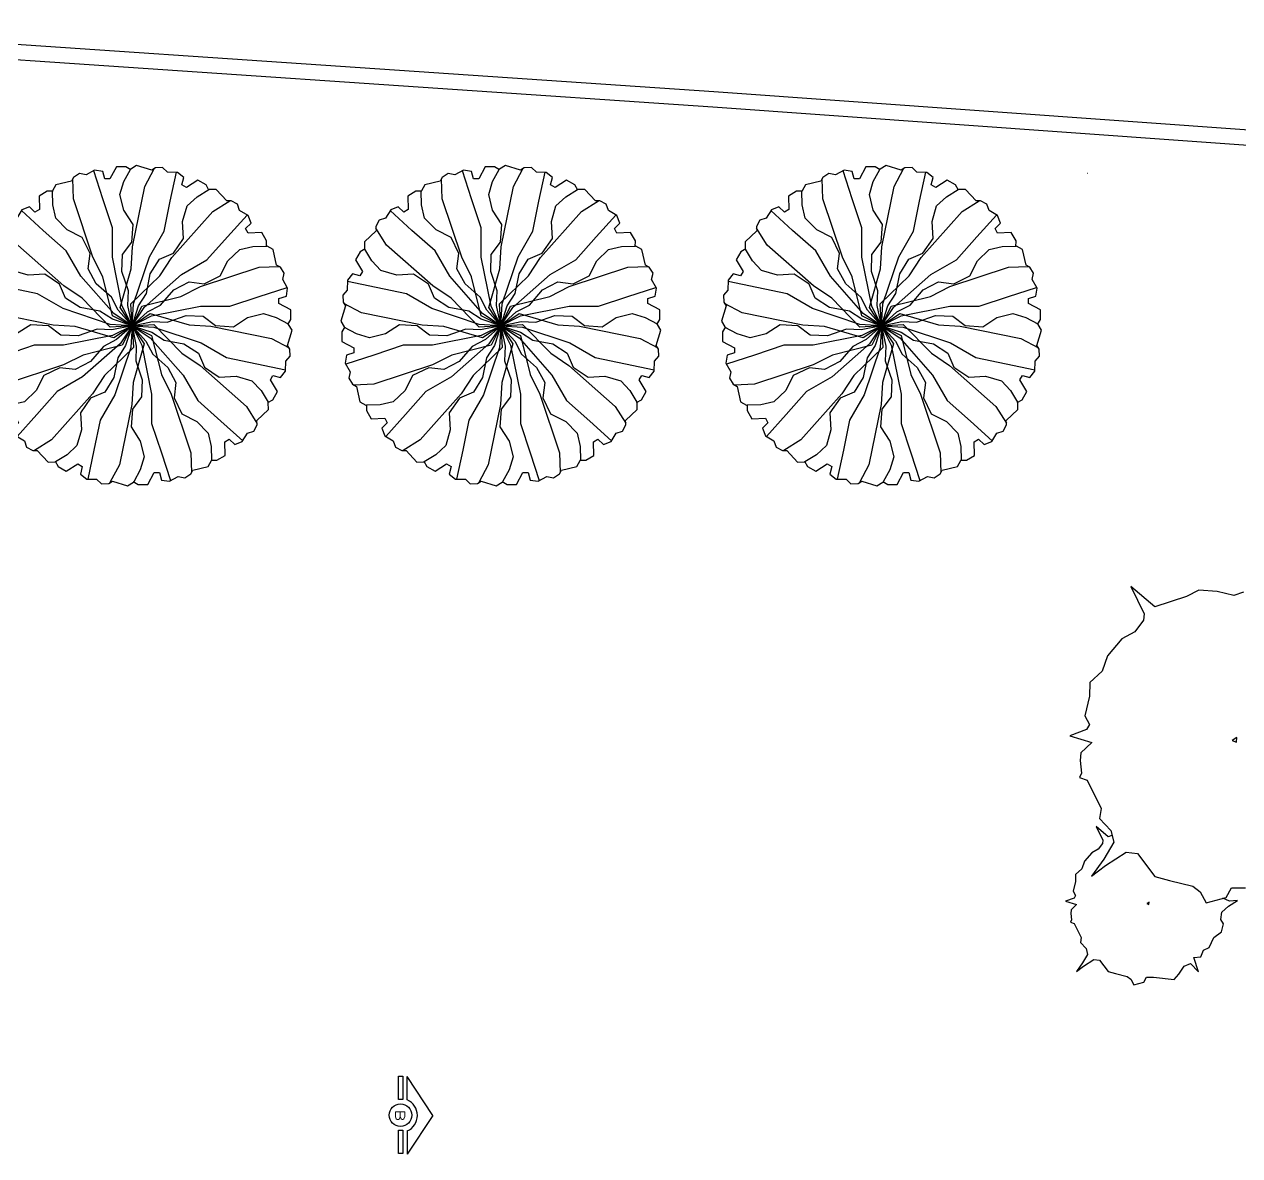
# Model space of a CAD drawing. Header units: millimetres. Extents: x 935 to 1399, y 512 to 900.
# Drawn here: x 1151.28 to 1163.12, y 866.23 to 877.26 of the extents above; entities that cross this region are included whole.
import ezdxf

# ---------------------------------------------------------------- set-up
doc = ezdxf.new("R2010")
doc.units = ezdxf.units.MM
for name, color, linetype in [('PENA-01', 1, 'Continuous'), ('PENA-03', 3, 'Continuous'), ('PENA-04', 4, 'Continuous'), ('terrenos', 3, 'Continuous'), ('VEGETAÇÃO', 3, 'Continuous')]:
    doc.layers.add(name, color=color, linetype=linetype)
doc.styles.add('ROMANS', font='ROMANS.SHX', dxfattribs={"height": 100})

# ---------------------------------------------------------------- blocks, each defined once
blk = doc.blocks.new('BRANCHP', base_point=(0.5, 0.5))
for p, q in [((0.9506, 0.7433), (0.9315, 0.7539)), ((0.962, 0.694), (0.9506, 0.7433)), ((0.7188, 0.625), (0.9062, 0.6875)), ((0.9062, 0.6875), (0.97, 0.6898)), ((0.9742, 0.6875), (0.962, 0.694)), ((0.9865, 0.6682), (0.9742, 0.6875)), ((0.9821, 0.6473), (0.9865, 0.6682)), ((0.6562, 0.5938), (0.7188, 0.625)), ((0.9062, 0.5938), (0.9956, 0.6226)), ((0.9973, 0.6196), (0.9821, 0.6473)), ((0.5312, 0.5625), (0.6562, 0.5938)), ((0.8125, 0.5625), (0.9062, 0.5938)), ((0.9697, 0.5873), (0.9936, 0.594)), ((0.9697, 0.5708), (0.9697, 0.5873)), ((0.9936, 0.594), (0.9973, 0.6196)), ((0.5, 0.5), (0.5312, 0.5625)), ((0.5625, 0.5312), (0.7188, 0.5625)), ((0.7188, 0.5625), (0.8125, 0.5625)), ((1.008, 0.5503), (0.9697, 0.5708)), ((1.0081, 0.52), (1.008, 0.5503)), ((0.5, 0.5), (0.5625, 0.5312)), ((0.5, 0.5), (0.565, 0.5136)), ((0.565, 0.5136), (0.612, 0.5116)), ((0.612, 0.5116), (0.6728, 0.5325)), ((0.6728, 0.5325), (0.7278, 0.5305)), ((0.7278, 0.5305), (0.767, 0.501)), ((0.8239, 0.4968), (0.869, 0.5263)), ((0.869, 0.5263), (0.92, 0.5389)), ((0.92, 0.5389), (0.9612, 0.5263)), ((0.9612, 0.5263), (0.9994, 0.5054)), ((0.9985, 0.5039), (1.0081, 0.52)), ((0.767, 0.501), (0.8239, 0.4968))]:
    blk.add_line(p, q)

msp = doc.modelspace()

# ---------------------------------------------------------------- linework, layer by layer
at = {"layer": 'PENA-01'}
msp.add_circle((1154.94607, 866.62935), 0.1108, dxfattribs=at)
at = {"layer": 'PENA-04'}
for p, q in [((1154.92497, 867.01047), (1154.96716, 867.01047)), ((1154.92497, 866.78195), (1154.92497, 867.01047)), ((1154.96716, 867.01047), (1154.96716, 866.78195)), ((1155.26134, 866.62635), (1155.01088, 867.00484)), ((1155.01088, 866.77744), (1155.01088, 867.00484)), ((1154.96716, 866.78195), (1154.92497, 866.78195)), ((1155.26134, 866.62635), (1155.01088, 866.24786)), ((1154.92497, 866.25496), (1154.92497, 866.48348)), ((1154.92497, 866.48348), (1154.96716, 866.48348)), ((1154.96716, 866.48348), (1154.96716, 866.25496)), ((1155.01088, 866.47526), (1155.01088, 866.24786)), ((1154.96716, 866.25496), (1154.92497, 866.25496))]:
    msp.add_line(p, q, dxfattribs=at)
msp.add_arc((1154.94555, 866.62635), 0.16461, 293.38513, 66.61487, dxfattribs=at)
at = {"layer": 'terrenos', "color": 7}
msp.add_lwpolyline([(1150.75276, 833.62187), (1168.61641, 833.62187), (1168.61641, 875.84655), (1157.99878, 876.60525), (1147.27273, 877.33332), (1139.49399, 877.41495), (1139.49399, 833.77187)], dxfattribs=at)
at = {"layer": 'VEGETAÇÃO', "color": 253}
for p, q in [((1161.15479, 876.15136), (1161.15479, 876.14979)), ((1161.64347, 875.80984), (1161.64189, 875.80985))]:
    msp.add_line(p, q, dxfattribs=at)
at = {"layer": 'VEGETAÇÃO', "color": 7}
for points in [[(1150.75276, 833.62187), (1168.61641, 833.62187), (1168.61641, 875.84655), (1157.99878, 876.60525), (1147.27273, 877.33332), (1139.49399, 877.41495), (1139.49399, 833.77187)], [(1168.46641, 833.92187), (1168.46641, 875.70689), (1157.98835, 876.45562), (1147.26686, 877.18337), (1139.64399, 877.26337), (1139.64399, 833.77187)]]:
    msp.add_lwpolyline(points, dxfattribs=at)
at = {"layer": 'VEGETAÇÃO', "color": 253}
for points in [[(1163.16157, 871.72765), (1163.06841, 871.69585), (1162.90567, 871.7354), (1162.72574, 871.74904), (1162.60735, 871.68609), (1162.29722, 871.58519), (1162.06462, 871.78359), (1162.19353, 871.51725), (1162.18841, 871.45544), (1162.10355, 871.34137), (1161.9772, 871.2732), (1161.83521, 871.10709), (1161.78513, 870.95732), (1161.66294, 870.84803), (1161.65942, 870.71418), (1161.61346, 870.5233), (1161.6591, 870.43628), (1161.6326, 870.38968), (1161.46892, 870.32629), (1161.68239, 870.26151), (1161.57614, 870.16266), (1161.56976, 870.0854), (1161.58219, 869.96201), (1161.56368, 869.92065), (1161.63708, 869.89566), (1161.77268, 869.6191), (1161.75705, 869.52116), (1161.86809, 869.40388), (1161.89648, 869.29095), (1161.7998, 869.12529), (1161.68047, 868.95941), (1161.81735, 869.06371), (1162.01675, 869.19437), (1162.12874, 869.18005), (1162.29881, 868.9553), (1162.43888, 868.91554), (1162.66831, 868.86122), (1162.73913, 868.80531), (1162.79816, 868.69784), (1162.9912, 868.75122), (1163.04415, 868.8444), (1163.18009, 868.84575)], [(1161.87855, 869.3558), (1161.8419, 869.34386), (1161.7256, 869.44308), (1161.79006, 869.3099), (1161.7875, 869.27899), (1161.74507, 869.22196), (1161.68189, 869.18788), (1161.6109, 869.10482), (1161.58584, 869.02994), (1161.52475, 868.97529), (1161.52299, 868.90836), (1161.50001, 868.81293), (1161.52283, 868.76939), (1161.5096, 868.74611), (1161.42776, 868.71442), (1161.53448, 868.68204), (1161.48136, 868.63261), (1161.47817, 868.59397), (1161.48439, 868.53229), (1161.47513, 868.51161), (1161.51182, 868.49909), (1161.57964, 868.36082), (1161.57182, 868.31186), (1161.62734, 868.25322), (1161.64153, 868.19676), (1161.5932, 868.11392), (1161.53352, 868.03097), (1161.60195, 868.08313), (1161.70166, 868.14846), (1161.75766, 868.14131), (1161.8427, 868.02891), (1161.91274, 868.00904), (1162.02743, 867.98189), (1162.06285, 867.95392), (1162.09236, 867.90018), (1162.18887, 867.9269), (1162.21535, 867.97348), (1162.28332, 867.97416), (1162.48529, 867.95302), (1162.53108, 868.00493), (1162.58277, 868.08264), (1162.64532, 868.10901), (1162.72155, 868.02742), (1162.67641, 868.16594), (1162.74502, 868.17434), (1162.77277, 868.23637), (1162.82797, 868.26524), (1162.87359, 868.36092), (1162.94601, 868.41567), (1162.96772, 868.49567), (1162.94092, 868.53657), (1162.95065, 868.60871), (1163.01574, 868.66597), (1163.10348, 868.72346), (1163.02357, 868.71495), (1162.95996, 868.74572)]]:
    msp.add_lwpolyline(points, dxfattribs=at)
for points in [[(1163.09361, 870.26533), (1163.09744, 870.31172), (1163.04957, 870.28036)], [(1162.2401, 868.68394), (1162.242, 868.70713), (1162.21808, 868.69145)]]:
    msp.add_lwpolyline(points, close=True, dxfattribs=at)

# ---------------------------------------------------------------- block references
for p, xscale, yscale, zscale, rotation in [((1152.33002, 874.32594), 3.047999999999992, 3.047999999999992, 3.047999999999992, 59.99999999999989), ((1155.92383, 874.32594), 3.047999999999992, 3.047999999999992, 3.047999999999992, 59.99999999999989), ((1159.63356, 874.32594), 3.047999999999992, 3.047999999999992, 3.047999999999992, 59.99999999999989), ((1152.33002, 874.32594), 3.048000000000002, 3.048000000000002, 3.048000000000002, 90), ((1155.92383, 874.32594), 3.048000000000002, 3.048000000000002, 3.048000000000002, 90), ((1159.63356, 874.32594), 3.048000000000002, 3.048000000000002, 3.048000000000002, 90), ((1152.33002, 874.32594), 3.047999999999992, 3.047999999999992, 3.047999999999992, 120.0000000000001), ((1152.33002, 874.32594), 3.047999999999992, 3.047999999999992, 3.047999999999992, 30.00000000000011), ((1155.92383, 874.32594), 3.047999999999992, 3.047999999999992, 3.047999999999992, 120.0000000000001), ((1155.92383, 874.32594), 3.047999999999992, 3.047999999999992, 3.047999999999992, 30.00000000000011), ((1159.63356, 874.32594), 3.047999999999992, 3.047999999999992, 3.047999999999992, 120.0000000000001), ((1159.63356, 874.32594), 3.047999999999992, 3.047999999999992, 3.047999999999992, 30.00000000000011), ((1152.33002, 874.32594), 3.047999999999992, 3.047999999999992, 3.047999999999992, 149.9999999999999), ((1155.92383, 874.32594), 3.047999999999992, 3.047999999999992, 3.047999999999992, 149.9999999999999), ((1159.63356, 874.32594), 3.047999999999992, 3.047999999999992, 3.047999999999992, 149.9999999999999), ((1152.33002, 874.32594), 3.047999999999992, 3.047999999999992, 3.047999999999992, 329.9999999999999), ((1155.92383, 874.32594), 3.047999999999992, 3.047999999999992, 3.047999999999992, 329.9999999999999), ((1159.63356, 874.32594), 3.047999999999992, 3.047999999999992, 3.047999999999992, 329.9999999999999), ((1152.33002, 874.32594), 3.047999999999992, 3.047999999999992, 3.047999999999992, 300.0000000000001), ((1155.92383, 874.32594), 3.047999999999992, 3.047999999999992, 3.047999999999992, 300.0000000000001), ((1159.63356, 874.32594), 3.047999999999992, 3.047999999999992, 3.047999999999992, 300.0000000000001), ((1152.33002, 874.32594), 3.048000000000002, 3.048000000000002, 3.048000000000002, 180), ((1152.33002, 874.32594), 3.047999999999992, 3.047999999999992, 3.047999999999992, 210.0000000000001), ((1152.33002, 874.32594), 3.047999999999992, 3.047999999999992, 3.047999999999992, 239.9999999999999), ((1152.33002, 874.32594), 3.048000000000002, 3.048000000000002, 3.048000000000002, 270), ((1155.92383, 874.32594), 3.048000000000002, 3.048000000000002, 3.048000000000002, 180), ((1155.92383, 874.32594), 3.047999999999992, 3.047999999999992, 3.047999999999992, 210.0000000000001), ((1155.92383, 874.32594), 3.047999999999992, 3.047999999999992, 3.047999999999992, 239.9999999999999), ((1155.92383, 874.32594), 3.048000000000002, 3.048000000000002, 3.048000000000002, 270), ((1159.63356, 874.32594), 3.048000000000002, 3.048000000000002, 3.048000000000002, 180), ((1159.63356, 874.32594), 3.047999999999992, 3.047999999999992, 3.047999999999992, 210.0000000000001), ((1159.63356, 874.32594), 3.047999999999992, 3.047999999999992, 3.047999999999992, 239.9999999999999), ((1159.63356, 874.32594), 3.048000000000002, 3.048000000000002, 3.048000000000002, 270)]:
    msp.add_blockref('BRANCHP', p, dxfattribs=dict(xscale=xscale, yscale=yscale, zscale=zscale, rotation=rotation))
at = {"xscale": 3.048000000000002, "yscale": 3.048000000000002, "zscale": 3.048000000000002}
for p in [(1152.33002, 874.32594), (1155.92383, 874.32594), (1159.63356, 874.32594)]:
    msp.add_blockref('BRANCHP', p, dxfattribs=at)

# ---------------------------------------------------------------- texts
at = {"layer": 'PENA-03', "style": 'ROMANS', "width": 1.4}
msp.add_text('B', height=0.09, rotation=270, dxfattribs=at).set_placement((1154.89664, 866.68492))

doc.saveas('drawing.dxf')
